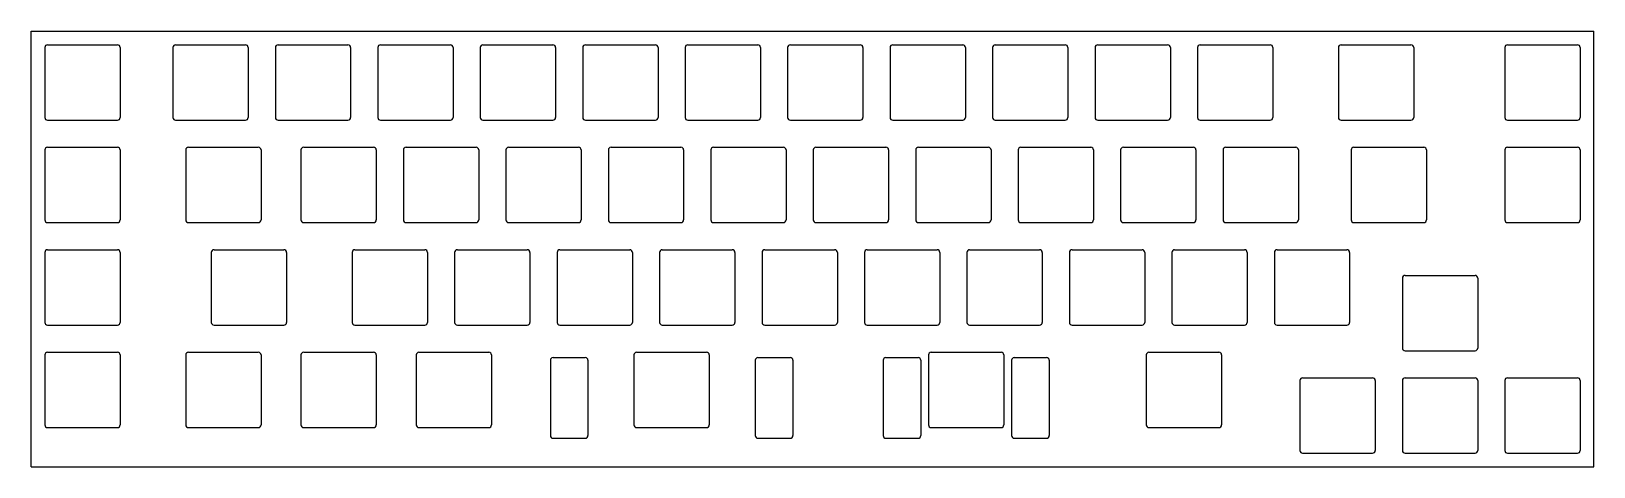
# Model space of a CAD drawing. Header units: millimetres. Extents: x 0 to 291, y -81 to 0.
import ezdxf

# ---------------------------------------------------------------- set-up
doc = ezdxf.new("R2010")
doc.units = ezdxf.units.MM

msp = doc.modelspace()

# ---------------------------------------------------------------- linework, layer by layer
for p, q in [((0, 0), (290.5125, 0)), ((0, -80.9625), (0, 0)), ((290.5125, -80.9625), (290.5125, 0)), ((3.025, -2.525), (16.025, -2.525)), ((26.8375, -2.525), (39.8375, -2.525)), ((45.8875, -2.525), (58.8875, -2.525)), ((64.9375, -2.525), (77.9375, -2.525)), ((83.9875, -2.525), (96.9875, -2.525)), ((103.0375, -2.525), (116.0375, -2.525)), ((122.0875, -2.525), (135.0875, -2.525)), ((141.1375, -2.525), (154.1375, -2.525)), ((160.1875, -2.525), (173.1875, -2.525)), ((179.2375, -2.525), (192.2375, -2.525)), ((198.2875, -2.525), (211.2875, -2.525)), ((217.3375, -2.525), (230.3375, -2.525)), ((243.53125, -2.525), (256.53125, -2.525)), ((274.4875, -2.525), (287.4875, -2.525)), ((2.525, -3.025), (2.525, -16.025)), ((16.525, -3.025), (16.525, -16.025)), ((26.3375, -3.025), (26.3375, -16.025)), ((40.3375, -3.025), (40.3375, -16.025)), ((45.3875, -3.025), (45.3875, -16.025)), ((59.3875, -3.025), (59.3875, -16.025)), ((64.4375, -3.025), (64.4375, -16.025)), ((78.4375, -3.025), (78.4375, -16.025)), ((83.4875, -3.025), (83.4875, -16.025)), ((97.4875, -3.025), (97.4875, -16.025)), ((102.5375, -3.025), (102.5375, -16.025)), ((116.5375, -3.025), (116.5375, -16.025)), ((121.5875, -3.025), (121.5875, -16.025)), ((135.5875, -3.025), (135.5875, -16.025)), ((140.6375, -3.025), (140.6375, -16.025)), ((154.6375, -3.025), (154.6375, -16.025)), ((159.6875, -3.025), (159.6875, -16.025)), ((173.6875, -3.025), (173.6875, -16.025)), ((178.7375, -3.025), (178.7375, -16.025)), ((192.7375, -3.025), (192.7375, -16.025)), ((197.7875, -3.025), (197.7875, -16.025)), ((211.7875, -3.025), (211.7875, -16.025)), ((216.8375, -3.025), (216.8375, -16.025)), ((230.8375, -3.025), (230.8375, -16.025)), ((243.03125, -3.025), (243.03125, -16.025)), ((257.03125, -3.025), (257.03125, -16.025)), ((273.9875, -3.025), (273.9875, -16.025)), ((287.9875, -3.025), (287.9875, -16.025)), ((3.025, -16.525), (16.025, -16.525)), ((26.8375, -16.525), (39.8375, -16.525)), ((45.8875, -16.525), (58.8875, -16.525)), ((64.9375, -16.525), (77.9375, -16.525)), ((83.9875, -16.525), (96.9875, -16.525)), ((103.0375, -16.525), (116.0375, -16.525)), ((122.0875, -16.525), (135.0875, -16.525)), ((141.1375, -16.525), (154.1375, -16.525)), ((160.1875, -16.525), (173.1875, -16.525)), ((179.2375, -16.525), (192.2375, -16.525)), ((198.2875, -16.525), (211.2875, -16.525)), ((217.3375, -16.525), (230.3375, -16.525)), ((243.53125, -16.525), (256.53125, -16.525)), ((274.4875, -16.525), (287.4875, -16.525)), ((2.525, -22.075), (2.525, -35.075)), ((3.025, -21.575), (16.025, -21.575)), ((16.525, -22.075), (16.525, -35.075)), ((28.71875, -22.075), (28.71875, -35.075)), ((29.21875, -21.575), (42.21875, -21.575)), ((42.71875, -22.075), (42.71875, -35.075)), ((50.15, -22.075), (50.15, -35.075)), ((50.65, -21.575), (63.65, -21.575)), ((64.15, -22.075), (64.15, -35.075)), ((69.2, -22.075), (69.2, -35.075)), ((69.7, -21.575), (82.7, -21.575)), ((83.2, -22.075), (83.2, -35.075)), ((88.25, -22.075), (88.25, -35.075)), ((88.75, -21.575), (101.75, -21.575)), ((102.25, -22.075), (102.25, -35.075)), ((107.3, -22.075), (107.3, -35.075)), ((107.8, -21.575), (120.8, -21.575)), ((121.3, -22.075), (121.3, -35.075)), ((126.35, -22.075), (126.35, -35.075)), ((126.85, -21.575), (139.85, -21.575)), ((140.35, -22.075), (140.35, -35.075)), ((145.4, -22.075), (145.4, -35.075)), ((145.9, -21.575), (158.9, -21.575)), ((159.4, -22.075), (159.4, -35.075)), ((164.45, -22.075), (164.45, -35.075)), ((164.95, -21.575), (177.95, -21.575)), ((178.45, -22.075), (178.45, -35.075)), ((183.5, -22.075), (183.5, -35.075)), ((184, -21.575), (197, -21.575)), ((197.5, -22.075), (197.5, -35.075)), ((202.55, -22.075), (202.55, -35.075)), ((203.05, -21.575), (216.05, -21.575)), ((216.55, -22.075), (216.55, -35.075)), ((221.6, -22.075), (221.6, -35.075)), ((222.1, -21.575), (235.1, -21.575)), ((235.6, -22.075), (235.6, -35.075)), ((245.4125, -22.075), (245.4125, -35.075)), ((245.9125, -21.575), (258.9125, -21.575)), ((259.4125, -22.075), (259.4125, -35.075)), ((273.9875, -22.075), (273.9875, -35.075)), ((274.4875, -21.575), (287.4875, -21.575)), ((287.9875, -22.075), (287.9875, -35.075)), ((3.025, -35.575), (16.025, -35.575)), ((29.21875, -35.575), (42.21875, -35.575)), ((50.65, -35.575), (63.65, -35.575)), ((69.7, -35.575), (82.7, -35.575)), ((88.75, -35.575), (101.75, -35.575)), ((107.8, -35.575), (120.8, -35.575)), ((126.85, -35.575), (139.85, -35.575)), ((145.9, -35.575), (158.9, -35.575)), ((164.95, -35.575), (177.95, -35.575)), ((184, -35.575), (197, -35.575)), ((203.05, -35.575), (216.05, -35.575)), ((222.1, -35.575), (235.1, -35.575)), ((245.9125, -35.575), (258.9125, -35.575)), ((274.4875, -35.575), (287.4875, -35.575)), ((3.025, -40.625), (16.025, -40.625)), ((33.98125, -40.625), (46.98125, -40.625)), ((60.175, -40.625), (73.175, -40.625)), ((79.225, -40.625), (92.225, -40.625)), ((98.275, -40.625), (111.275, -40.625)), ((117.325, -40.625), (130.325, -40.625)), ((136.375, -40.625), (149.375, -40.625)), ((155.425, -40.625), (168.425, -40.625)), ((174.475, -40.625), (187.475, -40.625)), ((193.525, -40.625), (206.525, -40.625)), ((212.575, -40.625), (225.575, -40.625)), ((231.625, -40.625), (244.625, -40.625)), ((2.525, -41.125), (2.525, -54.125)), ((16.525, -41.125), (16.525, -54.125)), ((33.48125, -41.125), (33.48125, -54.125)), ((47.48125, -41.125), (47.48125, -54.125)), ((59.675, -41.125), (59.675, -54.125)), ((73.675, -41.125), (73.675, -54.125)), ((78.725, -41.125), (78.725, -54.125)), ((92.725, -41.125), (92.725, -54.125)), ((97.775, -41.125), (97.775, -54.125)), ((111.775, -41.125), (111.775, -54.125)), ((116.825, -41.125), (116.825, -54.125)), ((130.825, -41.125), (130.825, -54.125)), ((135.875, -41.125), (135.875, -54.125)), ((149.875, -41.125), (149.875, -54.125)), ((154.925, -41.125), (154.925, -54.125)), ((168.925, -41.125), (168.925, -54.125)), ((173.975, -41.125), (173.975, -54.125)), ((187.975, -41.125), (187.975, -54.125)), ((193.025, -41.125), (193.025, -54.125)), ((207.025, -41.125), (207.025, -54.125)), ((212.075, -41.125), (212.075, -54.125)), ((226.075, -41.125), (226.075, -54.125)), ((231.125, -41.125), (231.125, -54.125)), ((245.125, -41.125), (245.125, -54.125)), ((254.9375, -45.8875), (254.9375, -58.8875)), ((255.4375, -45.3875), (268.4375, -45.3875)), ((268.9375, -45.8875), (268.9375, -58.8875)), ((3.025, -54.625), (16.025, -54.625)), ((33.98125, -54.625), (46.98125, -54.625)), ((60.175, -54.625), (73.175, -54.625)), ((79.225, -54.625), (92.225, -54.625)), ((98.275, -54.625), (111.275, -54.625)), ((117.325, -54.625), (130.325, -54.625)), ((136.375, -54.625), (149.375, -54.625)), ((155.425, -54.625), (168.425, -54.625)), ((174.475, -54.625), (187.475, -54.625)), ((193.525, -54.625), (206.525, -54.625)), ((212.575, -54.625), (225.575, -54.625)), ((231.625, -54.625), (244.625, -54.625)), ((2.525, -60.175), (2.525, -73.175)), ((3.025, -59.675), (16.025, -59.675)), ((16.525, -60.175), (16.525, -73.175)), ((28.71875, -60.175), (28.71875, -73.175)), ((29.21875, -59.675), (42.21875, -59.675)), ((42.71875, -60.175), (42.71875, -73.175)), ((50.15, -60.175), (50.15, -73.175)), ((50.65, -59.675), (63.65, -59.675)), ((64.15, -60.175), (64.15, -73.175)), ((71.58125, -60.175), (71.58125, -73.175)), ((72.08125, -59.675), (85.08125, -59.675)), ((85.58125, -60.175), (85.58125, -73.175)), ((97.0125, -60.675), (103.0125, -60.675)), ((112.0625, -60.175), (112.0625, -73.175)), ((112.5625, -59.675), (125.5625, -59.675)), ((126.0625, -60.175), (126.0625, -73.175)), ((135.1125, -60.675), (141.1125, -60.675)), ((158.89325, -60.675), (164.89325, -60.675)), ((166.83125, -60.175), (166.83125, -73.175)), ((167.33125, -59.675), (180.33125, -59.675)), ((180.83125, -60.175), (180.83125, -73.175)), ((182.76925, -60.675), (188.76925, -60.675)), ((207.3125, -60.175), (207.3125, -73.175)), ((207.8125, -59.675), (220.8125, -59.675)), ((221.3125, -60.175), (221.3125, -73.175)), ((255.4375, -59.3875), (268.4375, -59.3875)), ((96.5125, -61.175), (96.5125, -75.175)), ((103.5125, -61.175), (103.5125, -75.175)), ((134.6125, -61.175), (134.6125, -75.175)), ((141.6125, -61.175), (141.6125, -75.175)), ((158.39325, -61.175), (158.39325, -75.175)), ((165.39325, -61.175), (165.39325, -75.175)), ((182.26925, -61.175), (182.26925, -75.175)), ((189.26925, -61.175), (189.26925, -75.175)), ((235.8875, -64.9375), (235.8875, -77.9375)), ((236.3875, -64.4375), (249.3875, -64.4375)), ((249.8875, -64.9375), (249.8875, -77.9375)), ((254.9375, -64.9375), (254.9375, -77.9375)), ((255.4375, -64.4375), (268.4375, -64.4375)), ((268.9375, -64.9375), (268.9375, -77.9375)), ((273.9875, -64.9375), (273.9875, -77.9375)), ((274.4875, -64.4375), (287.4875, -64.4375)), ((287.9875, -64.9375), (287.9875, -77.9375)), ((3.025, -73.675), (16.025, -73.675)), ((29.21875, -73.675), (42.21875, -73.675)), ((50.65, -73.675), (63.65, -73.675)), ((72.08125, -73.675), (85.08125, -73.675)), ((112.5625, -73.675), (125.5625, -73.675)), ((167.33125, -73.675), (180.33125, -73.675)), ((207.8125, -73.675), (220.8125, -73.675)), ((97.0125, -75.675), (103.0125, -75.675)), ((135.1125, -75.675), (141.1125, -75.675)), ((158.89325, -75.675), (164.89325, -75.675)), ((182.76925, -75.675), (188.76925, -75.675)), ((236.3875, -78.4375), (249.3875, -78.4375)), ((255.4375, -78.4375), (268.4375, -78.4375)), ((274.4875, -78.4375), (287.4875, -78.4375)), ((0, -80.9625), (290.5125, -80.9625))]:
    msp.add_line(p, q)
for centre, start, end in [((3.025, -3.025), 90, 180), ((16.025, -3.025), 0, 90), ((26.8375, -3.025), 90, 180), ((39.8375, -3.025), 0, 90), ((45.8875, -3.025), 90, 180), ((58.8875, -3.025), 0, 90), ((64.9375, -3.025), 90, 180), ((77.9375, -3.025), 0, 90), ((83.9875, -3.025), 90, 180), ((96.9875, -3.025), 0, 90), ((103.0375, -3.025), 90, 180), ((116.0375, -3.025), 0, 90), ((122.0875, -3.025), 90, 180), ((135.0875, -3.025), 0, 90), ((141.1375, -3.025), 90, 180), ((154.1375, -3.025), 0, 90), ((160.1875, -3.025), 90, 180), ((173.1875, -3.025), 0, 90), ((179.2375, -3.025), 90, 180), ((192.2375, -3.025), 0, 90), ((198.2875, -3.025), 90, 180), ((211.2875, -3.025), 0, 90), ((217.3375, -3.025), 90, 180), ((230.3375, -3.025), 0, 90), ((243.53125, -3.025), 90, 180), ((256.53125, -3.025), 0, 90), ((274.4875, -3.025), 90, 180), ((287.4875, -3.025), 0, 90), ((3.025, -16.025), 180, 270), ((16.025, -16.025), 270, 0), ((26.8375, -16.025), 180, 270), ((39.8375, -16.025), 270, 0), ((45.8875, -16.025), 180, 270), ((58.8875, -16.025), 270, 0), ((64.9375, -16.025), 180, 270), ((77.9375, -16.025), 270, 0), ((83.9875, -16.025), 180, 270), ((96.9875, -16.025), 270, 0), ((103.0375, -16.025), 180, 270), ((116.0375, -16.025), 270, 0), ((122.0875, -16.025), 180, 270), ((135.0875, -16.025), 270, 0), ((141.1375, -16.025), 180, 270), ((154.1375, -16.025), 270, 0), ((160.1875, -16.025), 180, 270), ((173.1875, -16.025), 270, 0), ((179.2375, -16.025), 180, 270), ((192.2375, -16.025), 270, 0), ((198.2875, -16.025), 180, 270), ((211.2875, -16.025), 270, 0), ((217.3375, -16.025), 180, 270), ((230.3375, -16.025), 270, 0), ((243.53125, -16.025), 180, 270), ((256.53125, -16.025), 270, 0), ((274.4875, -16.025), 180, 270), ((287.4875, -16.025), 270, 0), ((3.025, -22.075), 90, 180), ((16.025, -22.075), 0, 90), ((29.21875, -22.075), 90, 180), ((42.21875, -22.075), 0, 90), ((50.65, -22.075), 90, 180), ((63.65, -22.075), 0, 90), ((69.7, -22.075), 90, 180), ((82.7, -22.075), 0, 90), ((88.75, -22.075), 90, 180), ((101.75, -22.075), 0, 90), ((107.8, -22.075), 90, 180), ((120.8, -22.075), 0, 90), ((126.85, -22.075), 90, 180), ((139.85, -22.075), 0, 90), ((145.9, -22.075), 90, 180), ((158.9, -22.075), 0, 90), ((164.95, -22.075), 90, 180), ((177.95, -22.075), 0, 90), ((184, -22.075), 90, 180), ((197, -22.075), 0, 90), ((203.05, -22.075), 90, 180), ((216.05, -22.075), 0, 90), ((222.1, -22.075), 90, 180), ((235.1, -22.075), 0, 90), ((245.9125, -22.075), 90, 180), ((258.9125, -22.075), 0, 90), ((274.4875, -22.075), 90, 180), ((287.4875, -22.075), 0, 90), ((3.025, -35.075), 180, 270), ((16.025, -35.075), 270, 0), ((29.21875, -35.075), 180, 270), ((42.21875, -35.075), 270, 0), ((50.65, -35.075), 180, 270), ((63.65, -35.075), 270, 0), ((69.7, -35.075), 180, 270), ((82.7, -35.075), 270, 0), ((88.75, -35.075), 180, 270), ((101.75, -35.075), 270, 0), ((107.8, -35.075), 180, 270), ((120.8, -35.075), 270, 0), ((126.85, -35.075), 180, 270), ((139.85, -35.075), 270, 0), ((145.9, -35.075), 180, 270), ((158.9, -35.075), 270, 0), ((164.95, -35.075), 180, 270), ((177.95, -35.075), 270, 0), ((184, -35.075), 180, 270), ((197, -35.075), 270, 0), ((203.05, -35.075), 180, 270), ((216.05, -35.075), 270, 0), ((222.1, -35.075), 180, 270), ((235.1, -35.075), 270, 0), ((245.9125, -35.075), 180, 270), ((258.9125, -35.075), 270, 0), ((274.4875, -35.075), 180, 270), ((287.4875, -35.075), 270, 0), ((3.025, -41.125), 90, 180), ((16.025, -41.125), 0, 90), ((33.98125, -41.125), 90, 180), ((46.98125, -41.125), 0, 90), ((60.175, -41.125), 90, 180), ((73.175, -41.125), 0, 90), ((79.225, -41.125), 90, 180), ((92.225, -41.125), 0, 90), ((98.275, -41.125), 90, 180), ((111.275, -41.125), 0, 90), ((117.325, -41.125), 90, 180), ((130.325, -41.125), 0, 90), ((136.375, -41.125), 90, 180), ((149.375, -41.125), 0, 90), ((155.425, -41.125), 90, 180), ((168.425, -41.125), 0, 90), ((174.475, -41.125), 90, 180), ((187.475, -41.125), 0, 90), ((193.525, -41.125), 90, 180), ((206.525, -41.125), 0, 90), ((212.575, -41.125), 90, 180), ((225.575, -41.125), 0, 90), ((231.625, -41.125), 90, 180), ((244.625, -41.125), 0, 90), ((255.4375, -45.8875), 90, 180), ((268.4375, -45.8875), 0, 90), ((3.025, -54.125), 180, 270), ((16.025, -54.125), 270, 0), ((33.98125, -54.125), 180, 270), ((46.98125, -54.125), 270, 0), ((60.175, -54.125), 180, 270), ((73.175, -54.125), 270, 0), ((79.225, -54.125), 180, 270), ((92.225, -54.125), 270, 0), ((98.275, -54.125), 180, 270), ((111.275, -54.125), 270, 0), ((117.325, -54.125), 180, 270), ((130.325, -54.125), 270, 0), ((136.375, -54.125), 180, 270), ((149.375, -54.125), 270, 0), ((155.425, -54.125), 180, 270), ((168.425, -54.125), 270, 0), ((174.475, -54.125), 180, 270), ((187.475, -54.125), 270, 0), ((193.525, -54.125), 180, 270), ((206.525, -54.125), 270, 0), ((212.575, -54.125), 180, 270), ((225.575, -54.125), 270, 0), ((231.625, -54.125), 180, 270), ((244.625, -54.125), 270, 0), ((3.025, -60.175), 90, 180), ((16.025, -60.175), 0, 90), ((29.21875, -60.175), 90, 180), ((42.21875, -60.175), 0, 90), ((50.65, -60.175), 90, 180), ((63.65, -60.175), 0, 90), ((72.08125, -60.175), 90, 180), ((85.08125, -60.175), 0, 90), ((97.0125, -61.175), 90, 180), ((103.0125, -61.175), 0, 90), ((112.5625, -60.175), 90, 180), ((125.5625, -60.175), 0, 90), ((135.1125, -61.175), 90, 180), ((141.1125, -61.175), 0, 90), ((158.89325, -61.175), 90, 180), ((164.89325, -61.175), 0, 90), ((167.33125, -60.175), 90, 180), ((180.33125, -60.175), 0, 90), ((182.76925, -61.175), 90, 180), ((188.76925, -61.175), 0, 90), ((207.8125, -60.175), 90, 180), ((220.8125, -60.175), 0, 90), ((255.4375, -58.8875), 180, 270), ((268.4375, -58.8875), 270, 0), ((236.3875, -64.9375), 90, 180), ((249.3875, -64.9375), 0, 90), ((255.4375, -64.9375), 90, 180), ((268.4375, -64.9375), 0, 90), ((274.4875, -64.9375), 90, 180), ((287.4875, -64.9375), 0, 90), ((3.025, -73.175), 180, 270), ((16.025, -73.175), 270, 0), ((29.21875, -73.175), 180, 270), ((42.21875, -73.175), 270, 0), ((50.65, -73.175), 180, 270), ((63.65, -73.175), 270, 0), ((72.08125, -73.175), 180, 270), ((85.08125, -73.175), 270, 0), ((97.0125, -75.175), 180, 270), ((103.0125, -75.175), 270, 0), ((112.5625, -73.175), 180, 270), ((125.5625, -73.175), 270, 0), ((135.1125, -75.175), 180, 270), ((141.1125, -75.175), 270, 0), ((158.89325, -75.175), 180, 270), ((164.89325, -75.175), 270, 0), ((167.33125, -73.175), 180, 270), ((180.33125, -73.175), 270, 0), ((182.76925, -75.175), 180, 270), ((188.76925, -75.175), 270, 0), ((207.8125, -73.175), 180, 270), ((220.8125, -73.175), 270, 0), ((236.3875, -77.9375), 180, 270), ((249.3875, -77.9375), 270, 0), ((255.4375, -77.9375), 180, 270), ((268.4375, -77.9375), 270, 0), ((274.4875, -77.9375), 180, 270), ((287.4875, -77.9375), 270, 0)]:
    msp.add_arc(centre, 0.5, start, end)

doc.saveas('drawing.dxf')
